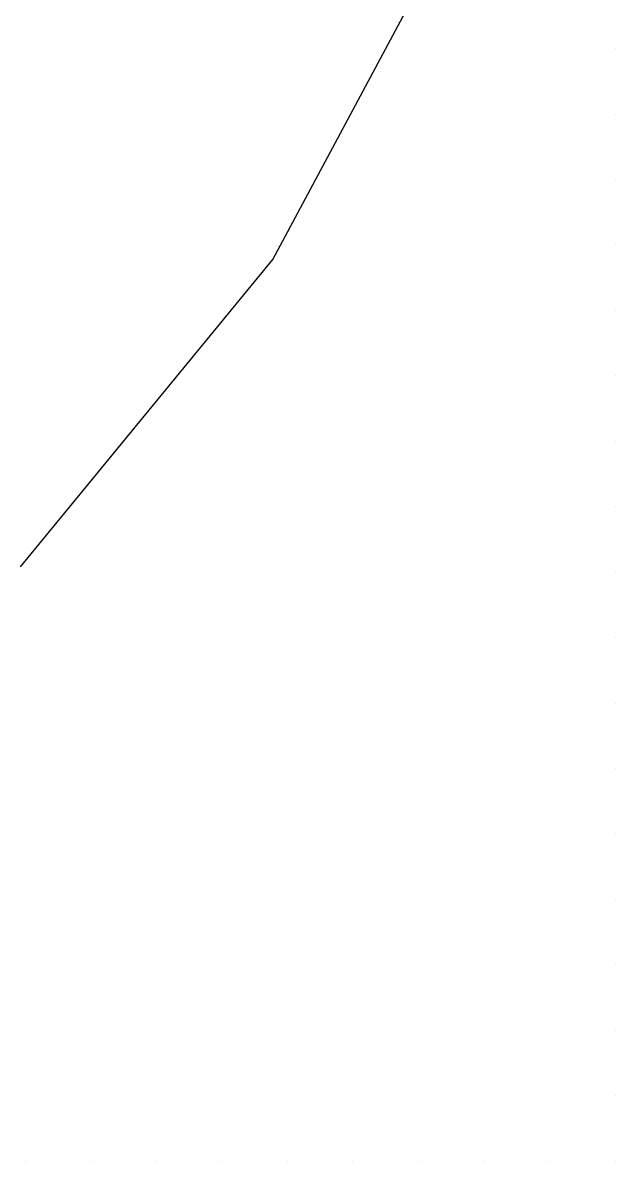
# Model space of a CAD drawing. Header units: metres. Extents: x -61500 to 61500, y -31500 to 31500.
# Drawn here: x 52311 to 61500, y -31500 to -13827 of the extents above; entities that cross this region are included whole.
import ezdxf

# ---------------------------------------------------------------- set-up
doc = ezdxf.new("R2010")
doc.units = ezdxf.units.M
doc.layers.add('BEAMS_T2', color=1, linetype='Continuous')
doc.layers.add('COLUMNS_T2', color=5, linetype='Continuous')

msp = doc.modelspace()

# ---------------------------------------------------------------- linework, layer by layer
at = {"layer": 'BEAMS_T2'}
for p, q in [((56191, -17500, 18955), (59102, -12055, 18955)), ((56191, -17500, 37909), (59102, -12055, 37909)), ((56191, -17500, 56864), (59102, -12055, 56864)), ((56191, -17500, 75818), (59102, -12055, 75818)), ((56191, -17500, 94773), (59102, -12055, 94773)), ((56191, -17500, 113727), (59102, -12055, 113727)), ((56191, -17500, 132682), (59102, -12055, 132682)), ((56191, -17500, 151636), (59102, -12055, 151636)), ((56191, -17500, 170591), (59102, -12055, 170591)), ((56191, -17500, 189545), (59102, -12055, 189545)), ((56191, -17500, 208500), (59102, -12055, 208500)), ((56191, -17500, 227455), (59102, -12055, 227455)), ((56191, -17500, 246409), (59102, -12055, 246409)), ((56191, -17500, 265364), (59102, -12055, 265364)), ((56191, -17500, 284318), (59102, -12055, 284318)), ((56191, -17500, 303273), (59102, -12055, 303273)), ((56191, -17500, 322227), (59102, -12055, 322227)), ((56191, -17500, 341182), (59102, -12055, 341182)), ((56191, -17500, 360136), (59102, -12055, 360136)), ((56191, -17500, 379091), (59102, -12055, 379091)), ((56191, -17500, 398045), (59102, -12055, 398045)), ((52274, -22274, 18955), (56191, -17500, 18955)), ((52274, -22274, 37909), (56191, -17500, 37909)), ((52274, -22274, 56864), (56191, -17500, 56864)), ((52274, -22274, 75818), (56191, -17500, 75818)), ((52274, -22274, 94773), (56191, -17500, 94773)), ((52274, -22274, 113727), (56191, -17500, 113727)), ((52274, -22274, 132682), (56191, -17500, 132682)), ((52274, -22274, 151636), (56191, -17500, 151636)), ((52274, -22274, 170591), (56191, -17500, 170591)), ((52274, -22274, 189545), (56191, -17500, 189545)), ((52274, -22274, 208500), (56191, -17500, 208500)), ((52274, -22274, 227455), (56191, -17500, 227455)), ((52274, -22274, 246409), (56191, -17500, 246409)), ((52274, -22274, 265364), (56191, -17500, 265364)), ((52274, -22274, 284318), (56191, -17500, 284318)), ((52274, -22274, 303273), (56191, -17500, 303273)), ((52274, -22274, 322227), (56191, -17500, 322227)), ((52274, -22274, 341182), (56191, -17500, 341182)), ((52274, -22274, 360136), (56191, -17500, 360136)), ((52274, -22274, 379091), (56191, -17500, 379091)), ((52274, -22274, 398045), (56191, -17500, 398045))]:
    msp.add_line(p, q, dxfattribs=at)
at = {"layer": 'COLUMNS_T2'}
for p, q in [((61500, -14228), (61500, -14228, 11373)), ((61500, -14228, 11373), (61500, -14228, 22745)), ((61500, -14228, 22745), (61500, -14228, 34118)), ((61500, -14228, 34118), (61500, -14228, 45491)), ((61500, -14228, 45491), (61500, -14228, 56864)), ((61500, -14228, 56864), (61500, -14228, 68236)), ((61500, -14228, 68236), (61500, -14228, 79609)), ((61500, -14228, 79609), (61500, -14228, 90982)), ((61500, -14228, 90982), (61500, -14228, 102355)), ((61500, -14228, 102355), (61500, -14228, 113727)), ((61500, -14228, 113727), (61500, -14228, 125100)), ((61500, -14228, 125100), (61500, -14228, 136473)), ((61500, -14228, 136473), (61500, -14228, 147845)), ((61500, -14228, 147845), (61500, -14228, 159218)), ((61500, -14228, 159218), (61500, -14228, 170591)), ((61500, -14228, 170591), (61500, -14228, 181964)), ((61500, -14228, 181964), (61500, -14228, 193336)), ((61500, -14228, 193336), (61500, -14228, 204709)), ((61500, -14228, 204709), (61500, -14228, 216082)), ((61500, -14228, 216082), (61500, -14228, 227455)), ((61500, -14228, 227455), (61500, -14228, 238827)), ((61500, -14228, 238827), (61500, -14228, 250200)), ((61500, -14228, 250200), (61500, -14228, 261573)), ((61500, -14228, 261573), (61500, -14228, 272945)), ((61500, -14228, 272945), (61500, -14228, 284318)), ((61500, -14228, 284318), (61500, -14228, 295691)), ((61500, -14228, 295691), (61500, -14228, 307064)), ((61500, -14228, 307064), (61500, -14228, 318436)), ((61500, -14228, 318436), (61500, -14228, 329809)), ((61500, -14228, 329809), (61500, -14228, 341182)), ((61500, -14228, 341182), (61500, -14228, 352555)), ((61500, -14228, 352555), (61500, -14228, 363927)), ((61500, -14228, 363927), (61500, -14228, 375300)), ((61500, -14228, 375300), (61500, -14228, 386673)), ((61500, -14228, 386673), (61500, -14228, 398045)), ((61500, -14228, 398045), (61500, -14228, 409418)), ((61500, -15244), (61500, -15244, 11373)), ((61500, -15244, 11373), (61500, -15244, 22745)), ((61500, -15244, 22745), (61500, -15244, 34118)), ((61500, -15244, 34118), (61500, -15244, 45491)), ((61500, -15244, 45491), (61500, -15244, 56864)), ((61500, -15244, 56864), (61500, -15244, 68236)), ((61500, -15244, 68236), (61500, -15244, 79609)), ((61500, -15244, 79609), (61500, -15244, 90982)), ((61500, -15244, 90982), (61500, -15244, 102355)), ((61500, -15244, 102355), (61500, -15244, 113727)), ((61500, -15244, 113727), (61500, -15244, 125100)), ((61500, -15244, 125100), (61500, -15244, 136473)), ((61500, -15244, 136473), (61500, -15244, 147845)), ((61500, -15244, 147845), (61500, -15244, 159218)), ((61500, -15244, 159218), (61500, -15244, 170591)), ((61500, -15244, 170591), (61500, -15244, 181964)), ((61500, -15244, 181964), (61500, -15244, 193336)), ((61500, -15244, 193336), (61500, -15244, 204709)), ((61500, -15244, 204709), (61500, -15244, 216082)), ((61500, -15244, 216082), (61500, -15244, 227455)), ((61500, -15244, 227455), (61500, -15244, 238827)), ((61500, -15244, 238827), (61500, -15244, 250200)), ((61500, -15244, 250200), (61500, -15244, 261573)), ((61500, -15244, 261573), (61500, -15244, 272945)), ((61500, -15244, 272945), (61500, -15244, 284318)), ((61500, -15244, 284318), (61500, -15244, 295691)), ((61500, -15244, 295691), (61500, -15244, 307064)), ((61500, -15244, 307064), (61500, -15244, 318436)), ((61500, -15244, 318436), (61500, -15244, 329809)), ((61500, -15244, 329809), (61500, -15244, 341182)), ((61500, -15244, 341182), (61500, -15244, 352555)), ((61500, -15244, 352555), (61500, -15244, 363927)), ((61500, -15244, 363927), (61500, -15244, 375300)), ((61500, -15244, 375300), (61500, -15244, 386673)), ((61500, -15244, 386673), (61500, -15244, 398045)), ((61500, -15244, 398045), (61500, -15244, 409418)), ((61500, -16260), (61500, -16260, 11373)), ((61500, -16260, 11373), (61500, -16260, 22745)), ((61500, -16260, 22745), (61500, -16260, 34118)), ((61500, -16260, 34118), (61500, -16260, 45491)), ((61500, -16260, 45491), (61500, -16260, 56864)), ((61500, -16260, 56864), (61500, -16260, 68236)), ((61500, -16260, 68236), (61500, -16260, 79609)), ((61500, -16260, 79609), (61500, -16260, 90982)), ((61500, -16260, 90982), (61500, -16260, 102355)), ((61500, -16260, 102355), (61500, -16260, 113727)), ((61500, -16260, 113727), (61500, -16260, 125100)), ((61500, -16260, 125100), (61500, -16260, 136473)), ((61500, -16260, 136473), (61500, -16260, 147845)), ((61500, -16260, 147845), (61500, -16260, 159218)), ((61500, -16260, 159218), (61500, -16260, 170591)), ((61500, -16260, 170591), (61500, -16260, 181964)), ((61500, -16260, 181964), (61500, -16260, 193336)), ((61500, -16260, 193336), (61500, -16260, 204709)), ((61500, -16260, 204709), (61500, -16260, 216082)), ((61500, -16260, 216082), (61500, -16260, 227455)), ((61500, -16260, 227455), (61500, -16260, 238827)), ((61500, -16260, 238827), (61500, -16260, 250200)), ((61500, -16260, 250200), (61500, -16260, 261573)), ((61500, -16260, 261573), (61500, -16260, 272945)), ((61500, -16260, 272945), (61500, -16260, 284318)), ((61500, -16260, 284318), (61500, -16260, 295691)), ((61500, -16260, 295691), (61500, -16260, 307064)), ((61500, -16260, 307064), (61500, -16260, 318436)), ((61500, -16260, 318436), (61500, -16260, 329809)), ((61500, -16260, 329809), (61500, -16260, 341182)), ((61500, -16260, 341182), (61500, -16260, 352555)), ((61500, -16260, 352555), (61500, -16260, 363927)), ((61500, -16260, 363927), (61500, -16260, 375300)), ((61500, -16260, 375300), (61500, -16260, 386673)), ((61500, -16260, 386673), (61500, -16260, 398045)), ((61500, -16260, 398045), (61500, -16260, 409418)), ((61500, -17276), (61500, -17276, 11373)), ((61500, -17276, 11373), (61500, -17276, 22745)), ((61500, -17276, 22745), (61500, -17276, 34118)), ((61500, -17276, 34118), (61500, -17276, 45491)), ((61500, -17276, 45491), (61500, -17276, 56864)), ((61500, -17276, 56864), (61500, -17276, 68236)), ((61500, -17276, 68236), (61500, -17276, 79609)), ((61500, -17276, 79609), (61500, -17276, 90982)), ((61500, -17276, 90982), (61500, -17276, 102355)), ((61500, -17276, 102355), (61500, -17276, 113727)), ((61500, -17276, 113727), (61500, -17276, 125100)), ((61500, -17276, 125100), (61500, -17276, 136473)), ((61500, -17276, 136473), (61500, -17276, 147845)), ((61500, -17276, 147845), (61500, -17276, 159218)), ((61500, -17276, 159218), (61500, -17276, 170591)), ((61500, -17276, 170591), (61500, -17276, 181964)), ((61500, -17276, 181964), (61500, -17276, 193336)), ((61500, -17276, 193336), (61500, -17276, 204709)), ((61500, -17276, 204709), (61500, -17276, 216082)), ((61500, -17276, 216082), (61500, -17276, 227455)), ((61500, -17276, 227455), (61500, -17276, 238827)), ((61500, -17276, 238827), (61500, -17276, 250200)), ((61500, -17276, 250200), (61500, -17276, 261573)), ((61500, -17276, 261573), (61500, -17276, 272945)), ((61500, -17276, 272945), (61500, -17276, 284318)), ((61500, -17276, 284318), (61500, -17276, 295691)), ((61500, -17276, 295691), (61500, -17276, 307064)), ((61500, -17276, 307064), (61500, -17276, 318436)), ((61500, -17276, 318436), (61500, -17276, 329809)), ((61500, -17276, 329809), (61500, -17276, 341182)), ((61500, -17276, 341182), (61500, -17276, 352555)), ((61500, -17276, 352555), (61500, -17276, 363927)), ((61500, -17276, 363927), (61500, -17276, 375300)), ((61500, -17276, 375300), (61500, -17276, 386673)), ((61500, -17276, 386673), (61500, -17276, 398045)), ((61500, -17276, 398045), (61500, -17276, 409418)), ((61500, -18292), (61500, -18292, 11373)), ((61500, -18292, 11373), (61500, -18292, 22745)), ((61500, -18292, 22745), (61500, -18292, 34118)), ((61500, -18292, 34118), (61500, -18292, 45491)), ((61500, -18292, 45491), (61500, -18292, 56864)), ((61500, -18292, 56864), (61500, -18292, 68236)), ((61500, -18292, 68236), (61500, -18292, 79609)), ((61500, -18292, 79609), (61500, -18292, 90982)), ((61500, -18292, 90982), (61500, -18292, 102355)), ((61500, -18292, 102355), (61500, -18292, 113727)), ((61500, -18292, 113727), (61500, -18292, 125100)), ((61500, -18292, 125100), (61500, -18292, 136473)), ((61500, -18292, 136473), (61500, -18292, 147845)), ((61500, -18292, 147845), (61500, -18292, 159218)), ((61500, -18292, 159218), (61500, -18292, 170591)), ((61500, -18292, 170591), (61500, -18292, 181964)), ((61500, -18292, 181964), (61500, -18292, 193336)), ((61500, -18292, 193336), (61500, -18292, 204709)), ((61500, -18292, 204709), (61500, -18292, 216082)), ((61500, -18292, 216082), (61500, -18292, 227455)), ((61500, -18292, 227455), (61500, -18292, 238827)), ((61500, -18292, 238827), (61500, -18292, 250200)), ((61500, -18292, 250200), (61500, -18292, 261573)), ((61500, -18292, 261573), (61500, -18292, 272945)), ((61500, -18292, 272945), (61500, -18292, 284318)), ((61500, -18292, 284318), (61500, -18292, 295691)), ((61500, -18292, 295691), (61500, -18292, 307064)), ((61500, -18292, 307064), (61500, -18292, 318436)), ((61500, -18292, 318436), (61500, -18292, 329809)), ((61500, -18292, 329809), (61500, -18292, 341182)), ((61500, -18292, 341182), (61500, -18292, 352555)), ((61500, -18292, 352555), (61500, -18292, 363927)), ((61500, -18292, 363927), (61500, -18292, 375300)), ((61500, -18292, 375300), (61500, -18292, 386673)), ((61500, -18292, 386673), (61500, -18292, 398045)), ((61500, -18292, 398045), (61500, -18292, 409418)), ((61500, -19308), (61500, -19308, 11373)), ((61500, -19308, 11373), (61500, -19308, 22745)), ((61500, -19308, 22745), (61500, -19308, 34118)), ((61500, -19308, 34118), (61500, -19308, 45491)), ((61500, -19308, 45491), (61500, -19308, 56864)), ((61500, -19308, 56864), (61500, -19308, 68236)), ((61500, -19308, 68236), (61500, -19308, 79609)), ((61500, -19308, 79609), (61500, -19308, 90982)), ((61500, -19308, 90982), (61500, -19308, 102355)), ((61500, -19308, 102355), (61500, -19308, 113727)), ((61500, -19308, 113727), (61500, -19308, 125100)), ((61500, -19308, 125100), (61500, -19308, 136473)), ((61500, -19308, 136473), (61500, -19308, 147845)), ((61500, -19308, 147845), (61500, -19308, 159218)), ((61500, -19308, 159218), (61500, -19308, 170591)), ((61500, -19308, 170591), (61500, -19308, 181964)), ((61500, -19308, 181964), (61500, -19308, 193336)), ((61500, -19308, 193336), (61500, -19308, 204709)), ((61500, -19308, 204709), (61500, -19308, 216082)), ((61500, -19308, 216082), (61500, -19308, 227455)), ((61500, -19308, 227455), (61500, -19308, 238827)), ((61500, -19308, 238827), (61500, -19308, 250200)), ((61500, -19308, 250200), (61500, -19308, 261573)), ((61500, -19308, 261573), (61500, -19308, 272945)), ((61500, -19308, 272945), (61500, -19308, 284318)), ((61500, -19308, 284318), (61500, -19308, 295691)), ((61500, -19308, 295691), (61500, -19308, 307064)), ((61500, -19308, 307064), (61500, -19308, 318436)), ((61500, -19308, 318436), (61500, -19308, 329809)), ((61500, -19308, 329809), (61500, -19308, 341182)), ((61500, -19308, 341182), (61500, -19308, 352555)), ((61500, -19308, 352555), (61500, -19308, 363927)), ((61500, -19308, 363927), (61500, -19308, 375300)), ((61500, -19308, 375300), (61500, -19308, 386673)), ((61500, -19308, 386673), (61500, -19308, 398045)), ((61500, -19308, 398045), (61500, -19308, 409418)), ((61500, -20324), (61500, -20324, 11373)), ((61500, -20324, 11373), (61500, -20324, 22745)), ((61500, -20324, 22745), (61500, -20324, 34118)), ((61500, -20324, 34118), (61500, -20324, 45491)), ((61500, -20324, 45491), (61500, -20324, 56864)), ((61500, -20324, 56864), (61500, -20324, 68236)), ((61500, -20324, 68236), (61500, -20324, 79609)), ((61500, -20324, 79609), (61500, -20324, 90982)), ((61500, -20324, 90982), (61500, -20324, 102355)), ((61500, -20324, 102355), (61500, -20324, 113727)), ((61500, -20324, 113727), (61500, -20324, 125100)), ((61500, -20324, 125100), (61500, -20324, 136473)), ((61500, -20324, 136473), (61500, -20324, 147845)), ((61500, -20324, 147845), (61500, -20324, 159218)), ((61500, -20324, 159218), (61500, -20324, 170591)), ((61500, -20324, 170591), (61500, -20324, 181964)), ((61500, -20324, 181964), (61500, -20324, 193336)), ((61500, -20324, 193336), (61500, -20324, 204709)), ((61500, -20324, 204709), (61500, -20324, 216082)), ((61500, -20324, 216082), (61500, -20324, 227455)), ((61500, -20324, 227455), (61500, -20324, 238827)), ((61500, -20324, 238827), (61500, -20324, 250200)), ((61500, -20324, 250200), (61500, -20324, 261573)), ((61500, -20324, 261573), (61500, -20324, 272945)), ((61500, -20324, 272945), (61500, -20324, 284318)), ((61500, -20324, 284318), (61500, -20324, 295691)), ((61500, -20324, 295691), (61500, -20324, 307064)), ((61500, -20324, 307064), (61500, -20324, 318436)), ((61500, -20324, 318436), (61500, -20324, 329809)), ((61500, -20324, 329809), (61500, -20324, 341182)), ((61500, -20324, 341182), (61500, -20324, 352555)), ((61500, -20324, 352555), (61500, -20324, 363927)), ((61500, -20324, 363927), (61500, -20324, 375300)), ((61500, -20324, 375300), (61500, -20324, 386673)), ((61500, -20324, 386673), (61500, -20324, 398045)), ((61500, -20324, 398045), (61500, -20324, 409418)), ((61500, -21340), (61500, -21340, 11373)), ((61500, -21340, 11373), (61500, -21340, 22745)), ((61500, -21340, 22745), (61500, -21340, 34118)), ((61500, -21340, 34118), (61500, -21340, 45491)), ((61500, -21340, 45491), (61500, -21340, 56864)), ((61500, -21340, 56864), (61500, -21340, 68236)), ((61500, -21340, 68236), (61500, -21340, 79609)), ((61500, -21340, 79609), (61500, -21340, 90982)), ((61500, -21340, 90982), (61500, -21340, 102355)), ((61500, -21340, 102355), (61500, -21340, 113727)), ((61500, -21340, 113727), (61500, -21340, 125100)), ((61500, -21340, 125100), (61500, -21340, 136473)), ((61500, -21340, 136473), (61500, -21340, 147845)), ((61500, -21340, 147845), (61500, -21340, 159218)), ((61500, -21340, 159218), (61500, -21340, 170591)), ((61500, -21340, 170591), (61500, -21340, 181964)), ((61500, -21340, 181964), (61500, -21340, 193336)), ((61500, -21340, 193336), (61500, -21340, 204709)), ((61500, -21340, 204709), (61500, -21340, 216082)), ((61500, -21340, 216082), (61500, -21340, 227455)), ((61500, -21340, 227455), (61500, -21340, 238827)), ((61500, -21340, 238827), (61500, -21340, 250200)), ((61500, -21340, 250200), (61500, -21340, 261573)), ((61500, -21340, 261573), (61500, -21340, 272945)), ((61500, -21340, 272945), (61500, -21340, 284318)), ((61500, -21340, 284318), (61500, -21340, 295691)), ((61500, -21340, 295691), (61500, -21340, 307064)), ((61500, -21340, 307064), (61500, -21340, 318436)), ((61500, -21340, 318436), (61500, -21340, 329809)), ((61500, -21340, 329809), (61500, -21340, 341182)), ((61500, -21340, 341182), (61500, -21340, 352555)), ((61500, -21340, 352555), (61500, -21340, 363927)), ((61500, -21340, 363927), (61500, -21340, 375300)), ((61500, -21340, 375300), (61500, -21340, 386673)), ((61500, -21340, 386673), (61500, -21340, 398045)), ((61500, -21340, 398045), (61500, -21340, 409418)), ((61500, -22356), (61500, -22356, 11373)), ((61500, -22356, 11373), (61500, -22356, 22745)), ((61500, -22356, 22745), (61500, -22356, 34118)), ((61500, -22356, 34118), (61500, -22356, 45491)), ((61500, -22356, 45491), (61500, -22356, 56864)), ((61500, -22356, 56864), (61500, -22356, 68236)), ((61500, -22356, 68236), (61500, -22356, 79609)), ((61500, -22356, 79609), (61500, -22356, 90982)), ((61500, -22356, 90982), (61500, -22356, 102355)), ((61500, -22356, 102355), (61500, -22356, 113727)), ((61500, -22356, 113727), (61500, -22356, 125100)), ((61500, -22356, 125100), (61500, -22356, 136473)), ((61500, -22356, 136473), (61500, -22356, 147845)), ((61500, -22356, 147845), (61500, -22356, 159218)), ((61500, -22356, 159218), (61500, -22356, 170591)), ((61500, -22356, 170591), (61500, -22356, 181964)), ((61500, -22356, 181964), (61500, -22356, 193336)), ((61500, -22356, 193336), (61500, -22356, 204709)), ((61500, -22356, 204709), (61500, -22356, 216082)), ((61500, -22356, 216082), (61500, -22356, 227455)), ((61500, -22356, 227455), (61500, -22356, 238827)), ((61500, -22356, 238827), (61500, -22356, 250200)), ((61500, -22356, 250200), (61500, -22356, 261573)), ((61500, -22356, 261573), (61500, -22356, 272945)), ((61500, -22356, 272945), (61500, -22356, 284318)), ((61500, -22356, 284318), (61500, -22356, 295691)), ((61500, -22356, 295691), (61500, -22356, 307064)), ((61500, -22356, 307064), (61500, -22356, 318436)), ((61500, -22356, 318436), (61500, -22356, 329809)), ((61500, -22356, 329809), (61500, -22356, 341182)), ((61500, -22356, 341182), (61500, -22356, 352555)), ((61500, -22356, 352555), (61500, -22356, 363927)), ((61500, -22356, 363927), (61500, -22356, 375300)), ((61500, -22356, 375300), (61500, -22356, 386673)), ((61500, -22356, 386673), (61500, -22356, 398045)), ((61500, -22356, 398045), (61500, -22356, 409418)), ((61500, -23372), (61500, -23372, 11373)), ((61500, -23372, 11373), (61500, -23372, 22745)), ((61500, -23372, 22745), (61500, -23372, 34118)), ((61500, -23372, 34118), (61500, -23372, 45491)), ((61500, -23372, 45491), (61500, -23372, 56864)), ((61500, -23372, 56864), (61500, -23372, 68236)), ((61500, -23372, 68236), (61500, -23372, 79609)), ((61500, -23372, 79609), (61500, -23372, 90982)), ((61500, -23372, 90982), (61500, -23372, 102355)), ((61500, -23372, 102355), (61500, -23372, 113727)), ((61500, -23372, 113727), (61500, -23372, 125100)), ((61500, -23372, 125100), (61500, -23372, 136473)), ((61500, -23372, 136473), (61500, -23372, 147845)), ((61500, -23372, 147845), (61500, -23372, 159218)), ((61500, -23372, 159218), (61500, -23372, 170591)), ((61500, -23372, 170591), (61500, -23372, 181964)), ((61500, -23372, 181964), (61500, -23372, 193336)), ((61500, -23372, 193336), (61500, -23372, 204709)), ((61500, -23372, 204709), (61500, -23372, 216082)), ((61500, -23372, 216082), (61500, -23372, 227455)), ((61500, -23372, 227455), (61500, -23372, 238827)), ((61500, -23372, 238827), (61500, -23372, 250200)), ((61500, -23372, 250200), (61500, -23372, 261573)), ((61500, -23372, 261573), (61500, -23372, 272945)), ((61500, -23372, 272945), (61500, -23372, 284318)), ((61500, -23372, 284318), (61500, -23372, 295691)), ((61500, -23372, 295691), (61500, -23372, 307064)), ((61500, -23372, 307064), (61500, -23372, 318436)), ((61500, -23372, 318436), (61500, -23372, 329809)), ((61500, -23372, 329809), (61500, -23372, 341182)), ((61500, -23372, 341182), (61500, -23372, 352555)), ((61500, -23372, 352555), (61500, -23372, 363927)), ((61500, -23372, 363927), (61500, -23372, 375300)), ((61500, -23372, 375300), (61500, -23372, 386673)), ((61500, -23372, 386673), (61500, -23372, 398045)), ((61500, -23372, 398045), (61500, -23372, 409418)), ((61500, -24388), (61500, -24388, 11373)), ((61500, -24388, 11373), (61500, -24388, 22745)), ((61500, -24388, 22745), (61500, -24388, 34118)), ((61500, -24388, 34118), (61500, -24388, 45491)), ((61500, -24388, 45491), (61500, -24388, 56864)), ((61500, -24388, 56864), (61500, -24388, 68236)), ((61500, -24388, 68236), (61500, -24388, 79609)), ((61500, -24388, 79609), (61500, -24388, 90982)), ((61500, -24388, 90982), (61500, -24388, 102355)), ((61500, -24388, 102355), (61500, -24388, 113727)), ((61500, -24388, 113727), (61500, -24388, 125100)), ((61500, -24388, 125100), (61500, -24388, 136473)), ((61500, -24388, 136473), (61500, -24388, 147845)), ((61500, -24388, 147845), (61500, -24388, 159218)), ((61500, -24388, 159218), (61500, -24388, 170591)), ((61500, -24388, 170591), (61500, -24388, 181964)), ((61500, -24388, 181964), (61500, -24388, 193336)), ((61500, -24388, 193336), (61500, -24388, 204709)), ((61500, -24388, 204709), (61500, -24388, 216082)), ((61500, -24388, 216082), (61500, -24388, 227455)), ((61500, -24388, 227455), (61500, -24388, 238827)), ((61500, -24388, 238827), (61500, -24388, 250200)), ((61500, -24388, 250200), (61500, -24388, 261573)), ((61500, -24388, 261573), (61500, -24388, 272945)), ((61500, -24388, 272945), (61500, -24388, 284318)), ((61500, -24388, 284318), (61500, -24388, 295691)), ((61500, -24388, 295691), (61500, -24388, 307064)), ((61500, -24388, 307064), (61500, -24388, 318436)), ((61500, -24388, 318436), (61500, -24388, 329809)), ((61500, -24388, 329809), (61500, -24388, 341182)), ((61500, -24388, 341182), (61500, -24388, 352555)), ((61500, -24388, 352555), (61500, -24388, 363927)), ((61500, -24388, 363927), (61500, -24388, 375300)), ((61500, -24388, 375300), (61500, -24388, 386673)), ((61500, -24388, 386673), (61500, -24388, 398045)), ((61500, -24388, 398045), (61500, -24388, 409418)), ((61500, -25404), (61500, -25404, 11373)), ((61500, -25404, 11373), (61500, -25404, 22745)), ((61500, -25404, 22745), (61500, -25404, 34118)), ((61500, -25404, 34118), (61500, -25404, 45491)), ((61500, -25404, 45491), (61500, -25404, 56864)), ((61500, -25404, 56864), (61500, -25404, 68236)), ((61500, -25404, 68236), (61500, -25404, 79609)), ((61500, -25404, 79609), (61500, -25404, 90982)), ((61500, -25404, 90982), (61500, -25404, 102355)), ((61500, -25404, 102355), (61500, -25404, 113727)), ((61500, -25404, 113727), (61500, -25404, 125100)), ((61500, -25404, 125100), (61500, -25404, 136473)), ((61500, -25404, 136473), (61500, -25404, 147845)), ((61500, -25404, 147845), (61500, -25404, 159218)), ((61500, -25404, 159218), (61500, -25404, 170591)), ((61500, -25404, 170591), (61500, -25404, 181964)), ((61500, -25404, 181964), (61500, -25404, 193336)), ((61500, -25404, 193336), (61500, -25404, 204709)), ((61500, -25404, 204709), (61500, -25404, 216082)), ((61500, -25404, 216082), (61500, -25404, 227455)), ((61500, -25404, 227455), (61500, -25404, 238827)), ((61500, -25404, 238827), (61500, -25404, 250200)), ((61500, -25404, 250200), (61500, -25404, 261573)), ((61500, -25404, 261573), (61500, -25404, 272945)), ((61500, -25404, 272945), (61500, -25404, 284318)), ((61500, -25404, 284318), (61500, -25404, 295691)), ((61500, -25404, 295691), (61500, -25404, 307064)), ((61500, -25404, 307064), (61500, -25404, 318436)), ((61500, -25404, 318436), (61500, -25404, 329809)), ((61500, -25404, 329809), (61500, -25404, 341182)), ((61500, -25404, 341182), (61500, -25404, 352555)), ((61500, -25404, 352555), (61500, -25404, 363927)), ((61500, -25404, 363927), (61500, -25404, 375300)), ((61500, -25404, 375300), (61500, -25404, 386673)), ((61500, -25404, 386673), (61500, -25404, 398045)), ((61500, -25404, 398045), (61500, -25404, 409418)), ((61500, -26420), (61500, -26420, 11373)), ((61500, -26420, 11373), (61500, -26420, 22745)), ((61500, -26420, 22745), (61500, -26420, 34118)), ((61500, -26420, 34118), (61500, -26420, 45491)), ((61500, -26420, 45491), (61500, -26420, 56864)), ((61500, -26420, 56864), (61500, -26420, 68236)), ((61500, -26420, 68236), (61500, -26420, 79609)), ((61500, -26420, 79609), (61500, -26420, 90982)), ((61500, -26420, 90982), (61500, -26420, 102355)), ((61500, -26420, 102355), (61500, -26420, 113727)), ((61500, -26420, 113727), (61500, -26420, 125100)), ((61500, -26420, 125100), (61500, -26420, 136473)), ((61500, -26420, 136473), (61500, -26420, 147845)), ((61500, -26420, 147845), (61500, -26420, 159218)), ((61500, -26420, 159218), (61500, -26420, 170591)), ((61500, -26420, 170591), (61500, -26420, 181964)), ((61500, -26420, 181964), (61500, -26420, 193336)), ((61500, -26420, 193336), (61500, -26420, 204709)), ((61500, -26420, 204709), (61500, -26420, 216082)), ((61500, -26420, 216082), (61500, -26420, 227455)), ((61500, -26420, 227455), (61500, -26420, 238827)), ((61500, -26420, 238827), (61500, -26420, 250200)), ((61500, -26420, 250200), (61500, -26420, 261573)), ((61500, -26420, 261573), (61500, -26420, 272945)), ((61500, -26420, 272945), (61500, -26420, 284318)), ((61500, -26420, 284318), (61500, -26420, 295691)), ((61500, -26420, 295691), (61500, -26420, 307064)), ((61500, -26420, 307064), (61500, -26420, 318436)), ((61500, -26420, 318436), (61500, -26420, 329809)), ((61500, -26420, 329809), (61500, -26420, 341182)), ((61500, -26420, 341182), (61500, -26420, 352555)), ((61500, -26420, 352555), (61500, -26420, 363927)), ((61500, -26420, 363927), (61500, -26420, 375300)), ((61500, -26420, 375300), (61500, -26420, 386673)), ((61500, -26420, 386673), (61500, -26420, 398045)), ((61500, -26420, 398045), (61500, -26420, 409418)), ((61500, -27436), (61500, -27436, 11373)), ((61500, -27436, 11373), (61500, -27436, 22745)), ((61500, -27436, 22745), (61500, -27436, 34118)), ((61500, -27436, 34118), (61500, -27436, 45491)), ((61500, -27436, 45491), (61500, -27436, 56864)), ((61500, -27436, 56864), (61500, -27436, 68236)), ((61500, -27436, 68236), (61500, -27436, 79609)), ((61500, -27436, 79609), (61500, -27436, 90982)), ((61500, -27436, 90982), (61500, -27436, 102355)), ((61500, -27436, 102355), (61500, -27436, 113727)), ((61500, -27436, 113727), (61500, -27436, 125100)), ((61500, -27436, 125100), (61500, -27436, 136473)), ((61500, -27436, 136473), (61500, -27436, 147845)), ((61500, -27436, 147845), (61500, -27436, 159218)), ((61500, -27436, 159218), (61500, -27436, 170591)), ((61500, -27436, 170591), (61500, -27436, 181964)), ((61500, -27436, 181964), (61500, -27436, 193336)), ((61500, -27436, 193336), (61500, -27436, 204709)), ((61500, -27436, 204709), (61500, -27436, 216082)), ((61500, -27436, 216082), (61500, -27436, 227455)), ((61500, -27436, 227455), (61500, -27436, 238827)), ((61500, -27436, 238827), (61500, -27436, 250200)), ((61500, -27436, 250200), (61500, -27436, 261573)), ((61500, -27436, 261573), (61500, -27436, 272945)), ((61500, -27436, 272945), (61500, -27436, 284318)), ((61500, -27436, 284318), (61500, -27436, 295691)), ((61500, -27436, 295691), (61500, -27436, 307064)), ((61500, -27436, 307064), (61500, -27436, 318436)), ((61500, -27436, 318436), (61500, -27436, 329809)), ((61500, -27436, 329809), (61500, -27436, 341182)), ((61500, -27436, 341182), (61500, -27436, 352555)), ((61500, -27436, 352555), (61500, -27436, 363927)), ((61500, -27436, 363927), (61500, -27436, 375300)), ((61500, -27436, 375300), (61500, -27436, 386673)), ((61500, -27436, 386673), (61500, -27436, 398045)), ((61500, -27436, 398045), (61500, -27436, 409418)), ((61500, -28452), (61500, -28452, 11373)), ((61500, -28452, 11373), (61500, -28452, 22745)), ((61500, -28452, 22745), (61500, -28452, 34118)), ((61500, -28452, 34118), (61500, -28452, 45491)), ((61500, -28452, 45491), (61500, -28452, 56864)), ((61500, -28452, 56864), (61500, -28452, 68236)), ((61500, -28452, 68236), (61500, -28452, 79609)), ((61500, -28452, 79609), (61500, -28452, 90982)), ((61500, -28452, 90982), (61500, -28452, 102355)), ((61500, -28452, 102355), (61500, -28452, 113727)), ((61500, -28452, 113727), (61500, -28452, 125100)), ((61500, -28452, 125100), (61500, -28452, 136473)), ((61500, -28452, 136473), (61500, -28452, 147845)), ((61500, -28452, 147845), (61500, -28452, 159218)), ((61500, -28452, 159218), (61500, -28452, 170591)), ((61500, -28452, 170591), (61500, -28452, 181964)), ((61500, -28452, 181964), (61500, -28452, 193336)), ((61500, -28452, 193336), (61500, -28452, 204709)), ((61500, -28452, 204709), (61500, -28452, 216082)), ((61500, -28452, 216082), (61500, -28452, 227455)), ((61500, -28452, 227455), (61500, -28452, 238827)), ((61500, -28452, 238827), (61500, -28452, 250200)), ((61500, -28452, 250200), (61500, -28452, 261573)), ((61500, -28452, 261573), (61500, -28452, 272945)), ((61500, -28452, 272945), (61500, -28452, 284318)), ((61500, -28452, 284318), (61500, -28452, 295691)), ((61500, -28452, 295691), (61500, -28452, 307064)), ((61500, -28452, 307064), (61500, -28452, 318436)), ((61500, -28452, 318436), (61500, -28452, 329809)), ((61500, -28452, 329809), (61500, -28452, 341182)), ((61500, -28452, 341182), (61500, -28452, 352555)), ((61500, -28452, 352555), (61500, -28452, 363927)), ((61500, -28452, 363927), (61500, -28452, 375300)), ((61500, -28452, 375300), (61500, -28452, 386673)), ((61500, -28452, 386673), (61500, -28452, 398045)), ((61500, -28452, 398045), (61500, -28452, 409418)), ((61500, -29468), (61500, -29468, 11373)), ((61500, -29468, 11373), (61500, -29468, 22745)), ((61500, -29468, 22745), (61500, -29468, 34118)), ((61500, -29468, 34118), (61500, -29468, 45491)), ((61500, -29468, 45491), (61500, -29468, 56864)), ((61500, -29468, 56864), (61500, -29468, 68236)), ((61500, -29468, 68236), (61500, -29468, 79609)), ((61500, -29468, 79609), (61500, -29468, 90982)), ((61500, -29468, 90982), (61500, -29468, 102355)), ((61500, -29468, 102355), (61500, -29468, 113727)), ((61500, -29468, 113727), (61500, -29468, 125100)), ((61500, -29468, 125100), (61500, -29468, 136473)), ((61500, -29468, 136473), (61500, -29468, 147845)), ((61500, -29468, 147845), (61500, -29468, 159218)), ((61500, -29468, 159218), (61500, -29468, 170591)), ((61500, -29468, 170591), (61500, -29468, 181964)), ((61500, -29468, 181964), (61500, -29468, 193336)), ((61500, -29468, 193336), (61500, -29468, 204709)), ((61500, -29468, 204709), (61500, -29468, 216082)), ((61500, -29468, 216082), (61500, -29468, 227455)), ((61500, -29468, 227455), (61500, -29468, 238827)), ((61500, -29468, 238827), (61500, -29468, 250200)), ((61500, -29468, 250200), (61500, -29468, 261573)), ((61500, -29468, 261573), (61500, -29468, 272945)), ((61500, -29468, 272945), (61500, -29468, 284318)), ((61500, -29468, 284318), (61500, -29468, 295691)), ((61500, -29468, 295691), (61500, -29468, 307064)), ((61500, -29468, 307064), (61500, -29468, 318436)), ((61500, -29468, 318436), (61500, -29468, 329809)), ((61500, -29468, 329809), (61500, -29468, 341182)), ((61500, -29468, 341182), (61500, -29468, 352555)), ((61500, -29468, 352555), (61500, -29468, 363927)), ((61500, -29468, 363927), (61500, -29468, 375300)), ((61500, -29468, 375300), (61500, -29468, 386673)), ((61500, -29468, 386673), (61500, -29468, 398045)), ((61500, -29468, 398045), (61500, -29468, 409418)), ((61500, -30484), (61500, -30484, 11373)), ((61500, -30484, 11373), (61500, -30484, 22745)), ((61500, -30484, 22745), (61500, -30484, 34118)), ((61500, -30484, 34118), (61500, -30484, 45491)), ((61500, -30484, 45491), (61500, -30484, 56864)), ((61500, -30484, 56864), (61500, -30484, 68236)), ((61500, -30484, 68236), (61500, -30484, 79609)), ((61500, -30484, 79609), (61500, -30484, 90982)), ((61500, -30484, 90982), (61500, -30484, 102355)), ((61500, -30484, 102355), (61500, -30484, 113727)), ((61500, -30484, 113727), (61500, -30484, 125100)), ((61500, -30484, 125100), (61500, -30484, 136473)), ((61500, -30484, 136473), (61500, -30484, 147845)), ((61500, -30484, 147845), (61500, -30484, 159218)), ((61500, -30484, 159218), (61500, -30484, 170591)), ((61500, -30484, 170591), (61500, -30484, 181964)), ((61500, -30484, 181964), (61500, -30484, 193336)), ((61500, -30484, 193336), (61500, -30484, 204709)), ((61500, -30484, 204709), (61500, -30484, 216082)), ((61500, -30484, 216082), (61500, -30484, 227455)), ((61500, -30484, 227455), (61500, -30484, 238827)), ((61500, -30484, 238827), (61500, -30484, 250200)), ((61500, -30484, 250200), (61500, -30484, 261573)), ((61500, -30484, 261573), (61500, -30484, 272945)), ((61500, -30484, 272945), (61500, -30484, 284318)), ((61500, -30484, 284318), (61500, -30484, 295691)), ((61500, -30484, 295691), (61500, -30484, 307064)), ((61500, -30484, 307064), (61500, -30484, 318436)), ((61500, -30484, 318436), (61500, -30484, 329809)), ((61500, -30484, 329809), (61500, -30484, 341182)), ((61500, -30484, 341182), (61500, -30484, 352555)), ((61500, -30484, 352555), (61500, -30484, 363927)), ((61500, -30484, 363927), (61500, -30484, 375300)), ((61500, -30484, 375300), (61500, -30484, 386673)), ((61500, -30484, 386673), (61500, -30484, 398045)), ((61500, -30484, 398045), (61500, -30484, 409418)), ((52348, -31500), (52348, -31500, 11373)), ((52348, -31500, 11373), (52348, -31500, 22745)), ((52348, -31500, 22745), (52348, -31500, 34118)), ((52348, -31500, 34118), (52348, -31500, 45491)), ((52348, -31500, 45491), (52348, -31500, 56864)), ((52348, -31500, 56864), (52348, -31500, 68236)), ((52348, -31500, 68236), (52348, -31500, 79609)), ((52348, -31500, 79609), (52348, -31500, 90982)), ((52348, -31500, 90982), (52348, -31500, 102355)), ((52348, -31500, 102355), (52348, -31500, 113727)), ((52348, -31500, 113727), (52348, -31500, 125100)), ((52348, -31500, 125100), (52348, -31500, 136473)), ((52348, -31500, 136473), (52348, -31500, 147845)), ((52348, -31500, 147845), (52348, -31500, 159218)), ((52348, -31500, 159218), (52348, -31500, 170591)), ((52348, -31500, 170591), (52348, -31500, 181964)), ((52348, -31500, 181964), (52348, -31500, 193336)), ((52348, -31500, 193336), (52348, -31500, 204709)), ((52348, -31500, 204709), (52348, -31500, 216082)), ((52348, -31500, 216082), (52348, -31500, 227455)), ((52348, -31500, 227455), (52348, -31500, 238827)), ((52348, -31500, 238827), (52348, -31500, 250200)), ((52348, -31500, 250200), (52348, -31500, 261573)), ((52348, -31500, 261573), (52348, -31500, 272945)), ((52348, -31500, 272945), (52348, -31500, 284318)), ((52348, -31500, 284318), (52348, -31500, 295691)), ((52348, -31500, 295691), (52348, -31500, 307064)), ((52348, -31500, 307064), (52348, -31500, 318436)), ((52348, -31500, 318436), (52348, -31500, 329809)), ((52348, -31500, 329809), (52348, -31500, 341182)), ((52348, -31500, 341182), (52348, -31500, 352555)), ((52348, -31500, 352555), (52348, -31500, 363927)), ((52348, -31500, 363927), (52348, -31500, 375300)), ((52348, -31500, 375300), (52348, -31500, 386673)), ((52348, -31500, 386673), (52348, -31500, 398045)), ((52348, -31500, 398045), (52348, -31500, 409418)), ((53364, -31500), (53364, -31500, 11373)), ((53364, -31500, 11373), (53364, -31500, 22745)), ((53364, -31500, 22745), (53364, -31500, 34118)), ((53364, -31500, 34118), (53364, -31500, 45491)), ((53364, -31500, 45491), (53364, -31500, 56864)), ((53364, -31500, 56864), (53364, -31500, 68236)), ((53364, -31500, 68236), (53364, -31500, 79609)), ((53364, -31500, 79609), (53364, -31500, 90982)), ((53364, -31500, 90982), (53364, -31500, 102355)), ((53364, -31500, 102355), (53364, -31500, 113727)), ((53364, -31500, 113727), (53364, -31500, 125100)), ((53364, -31500, 125100), (53364, -31500, 136473)), ((53364, -31500, 136473), (53364, -31500, 147845)), ((53364, -31500, 147845), (53364, -31500, 159218)), ((53364, -31500, 159218), (53364, -31500, 170591)), ((53364, -31500, 170591), (53364, -31500, 181964)), ((53364, -31500, 181964), (53364, -31500, 193336)), ((53364, -31500, 193336), (53364, -31500, 204709)), ((53364, -31500, 204709), (53364, -31500, 216082)), ((53364, -31500, 216082), (53364, -31500, 227455)), ((53364, -31500, 227455), (53364, -31500, 238827)), ((53364, -31500, 238827), (53364, -31500, 250200)), ((53364, -31500, 250200), (53364, -31500, 261573)), ((53364, -31500, 261573), (53364, -31500, 272945)), ((53364, -31500, 272945), (53364, -31500, 284318)), ((53364, -31500, 284318), (53364, -31500, 295691)), ((53364, -31500, 295691), (53364, -31500, 307064)), ((53364, -31500, 307064), (53364, -31500, 318436)), ((53364, -31500, 318436), (53364, -31500, 329809)), ((53364, -31500, 329809), (53364, -31500, 341182)), ((53364, -31500, 341182), (53364, -31500, 352555)), ((53364, -31500, 352555), (53364, -31500, 363927)), ((53364, -31500, 363927), (53364, -31500, 375300)), ((53364, -31500, 375300), (53364, -31500, 386673)), ((53364, -31500, 386673), (53364, -31500, 398045)), ((53364, -31500, 398045), (53364, -31500, 409418)), ((54380, -31500), (54380, -31500, 11373)), ((54380, -31500, 11373), (54380, -31500, 22745)), ((54380, -31500, 22745), (54380, -31500, 34118)), ((54380, -31500, 34118), (54380, -31500, 45491)), ((54380, -31500, 45491), (54380, -31500, 56864)), ((54380, -31500, 56864), (54380, -31500, 68236)), ((54380, -31500, 68236), (54380, -31500, 79609)), ((54380, -31500, 79609), (54380, -31500, 90982)), ((54380, -31500, 90982), (54380, -31500, 102355)), ((54380, -31500, 102355), (54380, -31500, 113727)), ((54380, -31500, 113727), (54380, -31500, 125100)), ((54380, -31500, 125100), (54380, -31500, 136473)), ((54380, -31500, 136473), (54380, -31500, 147845)), ((54380, -31500, 147845), (54380, -31500, 159218)), ((54380, -31500, 159218), (54380, -31500, 170591)), ((54380, -31500, 170591), (54380, -31500, 181964)), ((54380, -31500, 181964), (54380, -31500, 193336)), ((54380, -31500, 193336), (54380, -31500, 204709)), ((54380, -31500, 204709), (54380, -31500, 216082)), ((54380, -31500, 216082), (54380, -31500, 227455)), ((54380, -31500, 227455), (54380, -31500, 238827)), ((54380, -31500, 238827), (54380, -31500, 250200)), ((54380, -31500, 250200), (54380, -31500, 261573)), ((54380, -31500, 261573), (54380, -31500, 272945)), ((54380, -31500, 272945), (54380, -31500, 284318)), ((54380, -31500, 284318), (54380, -31500, 295691)), ((54380, -31500, 295691), (54380, -31500, 307064)), ((54380, -31500, 307064), (54380, -31500, 318436)), ((54380, -31500, 318436), (54380, -31500, 329809)), ((54380, -31500, 329809), (54380, -31500, 341182)), ((54380, -31500, 341182), (54380, -31500, 352555)), ((54380, -31500, 352555), (54380, -31500, 363927)), ((54380, -31500, 363927), (54380, -31500, 375300)), ((54380, -31500, 375300), (54380, -31500, 386673)), ((54380, -31500, 386673), (54380, -31500, 398045)), ((54380, -31500, 398045), (54380, -31500, 409418)), ((55396, -31500), (55396, -31500, 11373)), ((55396, -31500, 11373), (55396, -31500, 22745)), ((55396, -31500, 22745), (55396, -31500, 34118)), ((55396, -31500, 34118), (55396, -31500, 45491)), ((55396, -31500, 45491), (55396, -31500, 56864)), ((55396, -31500, 56864), (55396, -31500, 68236)), ((55396, -31500, 68236), (55396, -31500, 79609)), ((55396, -31500, 79609), (55396, -31500, 90982)), ((55396, -31500, 90982), (55396, -31500, 102355)), ((55396, -31500, 102355), (55396, -31500, 113727)), ((55396, -31500, 113727), (55396, -31500, 125100)), ((55396, -31500, 125100), (55396, -31500, 136473)), ((55396, -31500, 136473), (55396, -31500, 147845)), ((55396, -31500, 147845), (55396, -31500, 159218)), ((55396, -31500, 159218), (55396, -31500, 170591)), ((55396, -31500, 170591), (55396, -31500, 181964)), ((55396, -31500, 181964), (55396, -31500, 193336)), ((55396, -31500, 193336), (55396, -31500, 204709)), ((55396, -31500, 204709), (55396, -31500, 216082)), ((55396, -31500, 216082), (55396, -31500, 227455)), ((55396, -31500, 227455), (55396, -31500, 238827)), ((55396, -31500, 238827), (55396, -31500, 250200)), ((55396, -31500, 250200), (55396, -31500, 261573)), ((55396, -31500, 261573), (55396, -31500, 272945)), ((55396, -31500, 272945), (55396, -31500, 284318)), ((55396, -31500, 284318), (55396, -31500, 295691)), ((55396, -31500, 295691), (55396, -31500, 307064)), ((55396, -31500, 307064), (55396, -31500, 318436)), ((55396, -31500, 318436), (55396, -31500, 329809)), ((55396, -31500, 329809), (55396, -31500, 341182)), ((55396, -31500, 341182), (55396, -31500, 352555)), ((55396, -31500, 352555), (55396, -31500, 363927)), ((55396, -31500, 363927), (55396, -31500, 375300)), ((55396, -31500, 375300), (55396, -31500, 386673)), ((55396, -31500, 386673), (55396, -31500, 398045)), ((55396, -31500, 398045), (55396, -31500, 409418)), ((56412, -31500), (56412, -31500, 11373)), ((56412, -31500, 11373), (56412, -31500, 22745)), ((56412, -31500, 22745), (56412, -31500, 34118)), ((56412, -31500, 34118), (56412, -31500, 45491)), ((56412, -31500, 45491), (56412, -31500, 56864)), ((56412, -31500, 56864), (56412, -31500, 68236)), ((56412, -31500, 68236), (56412, -31500, 79609)), ((56412, -31500, 79609), (56412, -31500, 90982)), ((56412, -31500, 90982), (56412, -31500, 102355)), ((56412, -31500, 102355), (56412, -31500, 113727)), ((56412, -31500, 113727), (56412, -31500, 125100)), ((56412, -31500, 125100), (56412, -31500, 136473)), ((56412, -31500, 136473), (56412, -31500, 147845)), ((56412, -31500, 147845), (56412, -31500, 159218)), ((56412, -31500, 159218), (56412, -31500, 170591)), ((56412, -31500, 170591), (56412, -31500, 181964)), ((56412, -31500, 181964), (56412, -31500, 193336)), ((56412, -31500, 193336), (56412, -31500, 204709)), ((56412, -31500, 204709), (56412, -31500, 216082)), ((56412, -31500, 216082), (56412, -31500, 227455)), ((56412, -31500, 227455), (56412, -31500, 238827)), ((56412, -31500, 238827), (56412, -31500, 250200)), ((56412, -31500, 250200), (56412, -31500, 261573)), ((56412, -31500, 261573), (56412, -31500, 272945)), ((56412, -31500, 272945), (56412, -31500, 284318)), ((56412, -31500, 284318), (56412, -31500, 295691)), ((56412, -31500, 295691), (56412, -31500, 307064)), ((56412, -31500, 307064), (56412, -31500, 318436)), ((56412, -31500, 318436), (56412, -31500, 329809)), ((56412, -31500, 329809), (56412, -31500, 341182)), ((56412, -31500, 341182), (56412, -31500, 352555)), ((56412, -31500, 352555), (56412, -31500, 363927)), ((56412, -31500, 363927), (56412, -31500, 375300)), ((56412, -31500, 375300), (56412, -31500, 386673)), ((56412, -31500, 386673), (56412, -31500, 398045)), ((56412, -31500, 398045), (56412, -31500, 409418)), ((57428, -31500), (57428, -31500, 11373)), ((57428, -31500, 11373), (57428, -31500, 22745)), ((57428, -31500, 22745), (57428, -31500, 34118)), ((57428, -31500, 34118), (57428, -31500, 45491)), ((57428, -31500, 45491), (57428, -31500, 56864)), ((57428, -31500, 56864), (57428, -31500, 68236)), ((57428, -31500, 68236), (57428, -31500, 79609)), ((57428, -31500, 79609), (57428, -31500, 90982)), ((57428, -31500, 90982), (57428, -31500, 102355)), ((57428, -31500, 102355), (57428, -31500, 113727)), ((57428, -31500, 113727), (57428, -31500, 125100)), ((57428, -31500, 125100), (57428, -31500, 136473)), ((57428, -31500, 136473), (57428, -31500, 147845)), ((57428, -31500, 147845), (57428, -31500, 159218)), ((57428, -31500, 159218), (57428, -31500, 170591)), ((57428, -31500, 170591), (57428, -31500, 181964)), ((57428, -31500, 181964), (57428, -31500, 193336)), ((57428, -31500, 193336), (57428, -31500, 204709)), ((57428, -31500, 204709), (57428, -31500, 216082)), ((57428, -31500, 216082), (57428, -31500, 227455)), ((57428, -31500, 227455), (57428, -31500, 238827)), ((57428, -31500, 238827), (57428, -31500, 250200)), ((57428, -31500, 250200), (57428, -31500, 261573)), ((57428, -31500, 261573), (57428, -31500, 272945)), ((57428, -31500, 272945), (57428, -31500, 284318)), ((57428, -31500, 284318), (57428, -31500, 295691)), ((57428, -31500, 295691), (57428, -31500, 307064)), ((57428, -31500, 307064), (57428, -31500, 318436)), ((57428, -31500, 318436), (57428, -31500, 329809)), ((57428, -31500, 329809), (57428, -31500, 341182)), ((57428, -31500, 341182), (57428, -31500, 352555)), ((57428, -31500, 352555), (57428, -31500, 363927)), ((57428, -31500, 363927), (57428, -31500, 375300)), ((57428, -31500, 375300), (57428, -31500, 386673)), ((57428, -31500, 386673), (57428, -31500, 398045)), ((57428, -31500, 398045), (57428, -31500, 409418)), ((58444, -31500), (58444, -31500, 11373)), ((58444, -31500, 11373), (58444, -31500, 22745)), ((58444, -31500, 22745), (58444, -31500, 34118)), ((58444, -31500, 34118), (58444, -31500, 45491)), ((58444, -31500, 45491), (58444, -31500, 56864)), ((58444, -31500, 56864), (58444, -31500, 68236)), ((58444, -31500, 68236), (58444, -31500, 79609)), ((58444, -31500, 79609), (58444, -31500, 90982)), ((58444, -31500, 90982), (58444, -31500, 102355)), ((58444, -31500, 102355), (58444, -31500, 113727)), ((58444, -31500, 113727), (58444, -31500, 125100)), ((58444, -31500, 125100), (58444, -31500, 136473)), ((58444, -31500, 136473), (58444, -31500, 147845)), ((58444, -31500, 147845), (58444, -31500, 159218)), ((58444, -31500, 159218), (58444, -31500, 170591)), ((58444, -31500, 170591), (58444, -31500, 181964)), ((58444, -31500, 181964), (58444, -31500, 193336)), ((58444, -31500, 193336), (58444, -31500, 204709)), ((58444, -31500, 204709), (58444, -31500, 216082)), ((58444, -31500, 216082), (58444, -31500, 227455)), ((58444, -31500, 227455), (58444, -31500, 238827)), ((58444, -31500, 238827), (58444, -31500, 250200)), ((58444, -31500, 250200), (58444, -31500, 261573)), ((58444, -31500, 261573), (58444, -31500, 272945)), ((58444, -31500, 272945), (58444, -31500, 284318)), ((58444, -31500, 284318), (58444, -31500, 295691)), ((58444, -31500, 295691), (58444, -31500, 307064)), ((58444, -31500, 307064), (58444, -31500, 318436)), ((58444, -31500, 318436), (58444, -31500, 329809)), ((58444, -31500, 329809), (58444, -31500, 341182)), ((58444, -31500, 341182), (58444, -31500, 352555)), ((58444, -31500, 352555), (58444, -31500, 363927)), ((58444, -31500, 363927), (58444, -31500, 375300)), ((58444, -31500, 375300), (58444, -31500, 386673)), ((58444, -31500, 386673), (58444, -31500, 398045)), ((58444, -31500, 398045), (58444, -31500, 409418)), ((59460, -31500), (59460, -31500, 11373)), ((59460, -31500, 11373), (59460, -31500, 22745)), ((59460, -31500, 22745), (59460, -31500, 34118)), ((59460, -31500, 34118), (59460, -31500, 45491)), ((59460, -31500, 45491), (59460, -31500, 56864)), ((59460, -31500, 56864), (59460, -31500, 68236)), ((59460, -31500, 68236), (59460, -31500, 79609)), ((59460, -31500, 79609), (59460, -31500, 90982)), ((59460, -31500, 90982), (59460, -31500, 102355)), ((59460, -31500, 102355), (59460, -31500, 113727)), ((59460, -31500, 113727), (59460, -31500, 125100)), ((59460, -31500, 125100), (59460, -31500, 136473)), ((59460, -31500, 136473), (59460, -31500, 147845)), ((59460, -31500, 147845), (59460, -31500, 159218)), ((59460, -31500, 159218), (59460, -31500, 170591)), ((59460, -31500, 170591), (59460, -31500, 181964)), ((59460, -31500, 181964), (59460, -31500, 193336)), ((59460, -31500, 193336), (59460, -31500, 204709)), ((59460, -31500, 204709), (59460, -31500, 216082)), ((59460, -31500, 216082), (59460, -31500, 227455)), ((59460, -31500, 227455), (59460, -31500, 238827)), ((59460, -31500, 238827), (59460, -31500, 250200)), ((59460, -31500, 250200), (59460, -31500, 261573)), ((59460, -31500, 261573), (59460, -31500, 272945)), ((59460, -31500, 272945), (59460, -31500, 284318)), ((59460, -31500, 284318), (59460, -31500, 295691)), ((59460, -31500, 295691), (59460, -31500, 307064)), ((59460, -31500, 307064), (59460, -31500, 318436)), ((59460, -31500, 318436), (59460, -31500, 329809)), ((59460, -31500, 329809), (59460, -31500, 341182)), ((59460, -31500, 341182), (59460, -31500, 352555)), ((59460, -31500, 352555), (59460, -31500, 363927)), ((59460, -31500, 363927), (59460, -31500, 375300)), ((59460, -31500, 375300), (59460, -31500, 386673)), ((59460, -31500, 386673), (59460, -31500, 398045)), ((59460, -31500, 398045), (59460, -31500, 409418)), ((60476, -31500), (60476, -31500, 11373)), ((60476, -31500, 11373), (60476, -31500, 22745)), ((60476, -31500, 22745), (60476, -31500, 34118)), ((60476, -31500, 34118), (60476, -31500, 45491)), ((60476, -31500, 45491), (60476, -31500, 56864)), ((60476, -31500, 56864), (60476, -31500, 68236)), ((60476, -31500, 68236), (60476, -31500, 79609)), ((60476, -31500, 79609), (60476, -31500, 90982)), ((60476, -31500, 90982), (60476, -31500, 102355)), ((60476, -31500, 102355), (60476, -31500, 113727)), ((60476, -31500, 113727), (60476, -31500, 125100)), ((60476, -31500, 125100), (60476, -31500, 136473)), ((60476, -31500, 136473), (60476, -31500, 147845)), ((60476, -31500, 147845), (60476, -31500, 159218)), ((60476, -31500, 159218), (60476, -31500, 170591)), ((60476, -31500, 170591), (60476, -31500, 181964)), ((60476, -31500, 181964), (60476, -31500, 193336)), ((60476, -31500, 193336), (60476, -31500, 204709)), ((60476, -31500, 204709), (60476, -31500, 216082)), ((60476, -31500, 216082), (60476, -31500, 227455)), ((60476, -31500, 227455), (60476, -31500, 238827)), ((60476, -31500, 238827), (60476, -31500, 250200)), ((60476, -31500, 250200), (60476, -31500, 261573)), ((60476, -31500, 261573), (60476, -31500, 272945)), ((60476, -31500, 272945), (60476, -31500, 284318)), ((60476, -31500, 284318), (60476, -31500, 295691)), ((60476, -31500, 295691), (60476, -31500, 307064)), ((60476, -31500, 307064), (60476, -31500, 318436)), ((60476, -31500, 318436), (60476, -31500, 329809)), ((60476, -31500, 329809), (60476, -31500, 341182)), ((60476, -31500, 341182), (60476, -31500, 352555)), ((60476, -31500, 352555), (60476, -31500, 363927)), ((60476, -31500, 363927), (60476, -31500, 375300)), ((60476, -31500, 375300), (60476, -31500, 386673)), ((60476, -31500, 386673), (60476, -31500, 398045)), ((60476, -31500, 398045), (60476, -31500, 409418)), ((61500, -31500), (61500, -31500, 11373)), ((61500, -31500, 11373), (61500, -31500, 22745)), ((61500, -31500, 22745), (61500, -31500, 34118)), ((61500, -31500, 34118), (61500, -31500, 45491)), ((61500, -31500, 45491), (61500, -31500, 56864)), ((61500, -31500, 56864), (61500, -31500, 68236)), ((61500, -31500, 68236), (61500, -31500, 79609)), ((61500, -31500, 79609), (61500, -31500, 90982)), ((61500, -31500, 90982), (61500, -31500, 102355)), ((61500, -31500, 102355), (61500, -31500, 113727)), ((61500, -31500, 113727), (61500, -31500, 125100)), ((61500, -31500, 125100), (61500, -31500, 136473)), ((61500, -31500, 136473), (61500, -31500, 147845)), ((61500, -31500, 147845), (61500, -31500, 159218)), ((61500, -31500, 159218), (61500, -31500, 170591)), ((61500, -31500, 170591), (61500, -31500, 181964)), ((61500, -31500, 181964), (61500, -31500, 193336)), ((61500, -31500, 193336), (61500, -31500, 204709)), ((61500, -31500, 204709), (61500, -31500, 216082)), ((61500, -31500, 216082), (61500, -31500, 227455)), ((61500, -31500, 227455), (61500, -31500, 238827)), ((61500, -31500, 238827), (61500, -31500, 250200)), ((61500, -31500, 250200), (61500, -31500, 261573)), ((61500, -31500, 261573), (61500, -31500, 272945)), ((61500, -31500, 272945), (61500, -31500, 284318)), ((61500, -31500, 284318), (61500, -31500, 295691)), ((61500, -31500, 295691), (61500, -31500, 307064)), ((61500, -31500, 307064), (61500, -31500, 318436)), ((61500, -31500, 318436), (61500, -31500, 329809)), ((61500, -31500, 329809), (61500, -31500, 341182)), ((61500, -31500, 341182), (61500, -31500, 352555)), ((61500, -31500, 352555), (61500, -31500, 363927)), ((61500, -31500, 363927), (61500, -31500, 375300)), ((61500, -31500, 375300), (61500, -31500, 386673)), ((61500, -31500, 386673), (61500, -31500, 398045)), ((61500, -31500, 398045), (61500, -31500, 409418))]:
    msp.add_line(p, q, dxfattribs=at)

doc.saveas('drawing.dxf')
